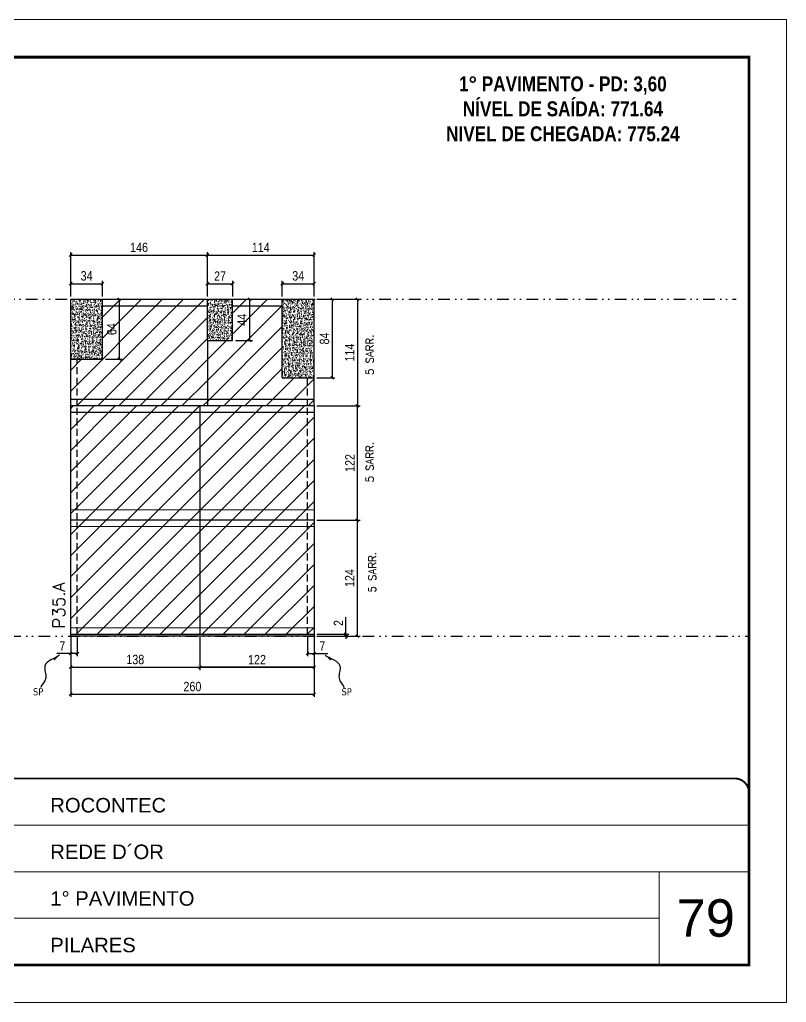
# Model space of a CAD drawing. Extents: x 2949 to 9203, y -16089 to 12527.
# Drawn here: x 6799 to 7618, y -10346 to -9296 of the extents above; entities that cross this region are included whole.
import ezdxf

# ---------------------------------------------------------------- set-up
doc = ezdxf.new("R2010")
doc.units = 0
for name, pattern in [('CONTINUO', [0]), ('DASHED', [0.75, 0.5, -0.25]), ('DIVIDE2', [0.625, 0.25, -0.125, 0, -0.125, 0, -0.125]), ('HIDDEN', [0.375, 0.25, -0.125])]:
    doc.linetypes.add(name, pattern=pattern)
for name, color, linetype, lineweight in [('CARIMBO', 255, 'Continuous', 9), ('Folhas', 255, 'Continuous', 9), ('Hachura', 251, 'Continuous', 9), ('Sarr 2.2x7', 40, 'Continuous', 9), ('SARRAFO DE PRESSAO', 251, 'DASHED', 9), ('Texto Seção', 7, 'Continuous', 15)]:
    doc.layers.add(name, color=color, linetype=linetype, lineweight=lineweight)
for name, color, linetype in [('COTA', 241, 'Continuous'), ('NOMENCLATURA', 7, 'Continuous'), ('Nível', 160, 'Continuous'), ('Painéis', 200, 'Continuous'), ('SARR_2.2x7', 40, 'Continuous'), ('Sarrafo de Pressão', 42, 'HIDDEN'), ('texto', 7, 'Continuous')]:
    doc.layers.add(name, color=color, linetype=linetype)
doc.styles.add('ARIAL', font='arial.ttf')
doc.styles.add('COTA TECNICA', font='techl___.ttf', dxfattribs={"height": 10})
doc.styles.add('COTA TECNICA-50', font='techl___.ttf', dxfattribs={"height": 10})
doc.styles.add('REGUA-120', font='ROMANS.shx', dxfattribs={"height": 15})
doc.styles.add('ROMANC', font='techb___.ttf', dxfattribs={"height": 2.5})
doc.styles.add('ROMANS', font='romans.shx')
doc.styles.get("Standard").update_dxf_attribs({"font": 'arial.ttf'})
doc.dimstyles.new('COTA PAINEL-50', dxfattribs={"dimtxt": 10, "dimasz": 3, "dimexe": 3, "dimexo": 3, "dimgap": 3, "dimtad": 1, "dimdec": 1, "dimzin": 12, "dimdsep": 46, "dimtxsty": 'COTA TECNICA-50', "dimblk1": 'OBLIQUE', "dimblk2": 'OBLIQUE', "dimsah": 1, "dimcen": 0.9, "dimclrd": 4, "dimclre": 4, "dimclrt": 240, "dimadec": 1, "dimazin": 3, "dimtfac": 1, "dimtdec": 1, "dimtmove": 0, "dimatfit": 3, "dimfxl": 1, "dimtolj": 1, "dimtzin": 12, "dimarcsym": 0})
doc.dimstyles.new('PAINEL', dxfattribs={"dimtxt": 10, "dimasz": 3, "dimexe": 3, "dimexo": 3, "dimgap": 3, "dimtad": 1, "dimdec": 1, "dimzin": 12, "dimdsep": 46, "dimtxsty": 'COTA TECNICA', "dimblk1": 'OBLIQUE', "dimblk2": 'OBLIQUE', "dimsah": 1, "dimcen": 0.9, "dimclrd": 4, "dimclre": 4, "dimclrt": 240, "dimadec": 1, "dimazin": 3, "dimtfac": 1, "dimtdec": 1, "dimtmove": 0, "dimatfit": 3, "dimfxl": 1, "dimtolj": 1, "dimtzin": 12, "dimarcsym": 0})
doc.dimstyles.get("Standard").update_dxf_attribs({"dimtxt": 0.18, "dimasz": 0.18, "dimexe": 0.18, "dimexo": 0.0625, "dimgap": 0.09, "dimtad": 0, "dimtih": 1, "dimtoh": 1, "dimdec": 4, "dimzin": 0, "dimdsep": 46, "dimtxsty": 'Standard', "dimcen": 0.09, "dimadec": 0, "dimazin": 0, "dimtfac": 1, "dimtdec": 4, "dimtofl": 0, "dimtmove": 0, "dimatfit": 3, "dimfxl": 1, "dimtolj": 1, "dimtzin": 0, "dimarcsym": 0})
pattern_1 = [(45, (-127656.967, -38793.522), (-11.2253202, 11.2253202), [])]
pattern_2 = [(50, (846.7493, -6276.9194), (5.46554, -0.4781726), [0.5715, -6.2865]), (355, (846.7493, -6276.9194), (-1.0573026, 5.7317054), [0.4572, -5.0292175]), (100.451445, (847.205, -6276.9593), (4.4082374, 5.2535326), [0.4857003, -5.3427073]), (46.1842, (846.749, -6275.3954), (8.132371, -1.26127), [0.85725, -9.42975]), (96.63556, (847.427, -6275.5005), (7.122124, 7.422784), [0.728551, -8.014068]), (351.18415, (846.749, -6275.3954), (7.122124, 7.422784), [0.685799, -7.543792]), (21, (847.5113, -6275.7764), (4.5484317, -3.067956), [0.5715, -6.2865]), (326, (847.5113, -6275.7764), (1.854061, 5.525639), [0.4572, -5.0292]), (71.451445, (847.8904, -6276.032), (6.4024926, 2.457683), [0.4857003, -5.342698]), (37.5, (846.7493, -6276.9194), (0.0926581, 2.53665117), [0, -4.96824, 0, -5.1054, 0, -5.04825]), (7.5, (846.7493, -6276.9194), (2.0045899, 3.0054172), [0, -2.91084, 0, -4.85394, 0, -1.92405]), (327.5, (845.05, -6276.9194), (4.06771786, -0.1718623), [0, -1.905, 0, -5.9436, 0, -7.8867]), (317.5, (844.288, -6276.9194), (4.4438754, 0.7627947), [0, -2.4765, 0, -3.94716, 0, -5.6007])]

# ---------------------------------------------------------------- blocks, each defined once
blk = doc.blocks.new('9999999999')
at = {"color": 30, "linetype": 'CONTINUO'}
for p, q in [((98564.6, 34379.6), (99584, 34379.6)), ((98564.6, 34329.8), (99488, 34329.8)), ((99584, 34329.8), (99488, 34329.8)), ((99488, 34329.8), (99488, 34230.2)), ((98564.6, 34280), (99488, 34280))]:
    blk.add_line(p, q, dxfattribs=at)
at = {"color": 30, "linetype": 'CONTINUO', "const_width": 2}
blk.add_lwpolyline([(99584, 34230.2), (99584, 34414.4, 0.414214), (99569, 34429.4), (98229, 34429.4, 0.414214), (98214, 34414.4), (98214, 34245.2, 0.414214), (98229, 34230.2), (99584, 34230.2)], format="xyb", dxfattribs=at)
at = {"layer": 'Folhas'}
blk.add_lwpolyline([(98139, 34190.2), (99624, 34190.2), (99624, 35240.2), (98139, 35240.2)], close=True, dxfattribs=at)
at = {"layer": 'Folhas', "color": 30, "const_width": 3}
blk.add_lwpolyline([(98214, 34230.2), (99584, 34230.2), (99584, 35200.2), (98214, 35200.2)], close=True, dxfattribs=at)
at = {"color": 7, "linetype": 'Continuous', "ltscale": 5, "style": 'ARIAL'}
for s, height, p in [('ROCONTEC', 15.48, (98837.7, 34393.1)), ('REDE D´OR', 15.48, (98837.7, 34343.3)), ('1° PAVIMENTO', 15.483, (98837.7, 34293.5)), ('PILARES', 15.48, (98837.7, 34243.7))]:
    blk.add_text(s, height=height, dxfattribs=at).set_placement(p)
blk = doc.blocks.new('_Oblique')
at = {"color": 0, "linetype": 'ByBlock', "lineweight": -2}
blk.add_line((-0.5, -0.5), (0.5, 0.5), dxfattribs=at)
blk = doc.blocks.new('*D2798')
at = {"layer": 'COTA', "color": 4, "lineweight": -2, "transparency": 16777216}
for p, q in [((6853.1, -9955.9), (6853.1, -10019.9)), ((7113.1, -9955.9), (7113.1, -10019.9)), ((6853.1, -10016.9), (7113.1, -10016.9))]:
    blk.add_line(p, q, dxfattribs=at)
at = {"layer": 'Defpoints', "color": 0, "transparency": 16777216}
for p in [(6853.1, -9952.9), (7113.1, -9952.9), (7113.1, -10016.9)]:
    blk.add_point(p, dxfattribs=at)
at = {"layer": 'COTA', "color": 4, "lineweight": -2, "transparency": 16777216, "xscale": 3, "yscale": 3, "zscale": 3, "rotation": 180}
blk.add_blockref('_Oblique', (6853.1, -10016.9), dxfattribs=at)
at = {"layer": 'COTA', "color": 4, "lineweight": -2, "transparency": 16777216, "xscale": 3, "yscale": 3, "zscale": 3}
blk.add_blockref('_Oblique', (7113.1, -10016.9), dxfattribs=at)
at = {"layer": 'COTA', "color": 240, "transparency": 16777216, "insert": (6983.1, -10008.8), "char_height": 10, "attachment_point": 5, "style": 'COTA TECNICA'}
blk.add_mtext('\\A1;260', dxfattribs=at)
blk = doc.blocks.new('*D2799')
at = {"layer": 'COTA', "color": 4, "lineweight": -2, "transparency": 16777216}
for p, q in [((6853.1, -9957.9), (6853.1, -9976.4)), ((6860.1, -9955.9), (6860.1, -9976.4)), ((6853.1, -9973.4), (6838.4, -9973.4)), ((6860.1, -9973.4), (6853.1, -9973.4))]:
    blk.add_line(p, q, dxfattribs=at)
at = {"layer": 'Defpoints', "color": 0, "transparency": 16777216}
for p in [(6860.1, -9952.9), (6853.1, -9954.9), (6853.1, -9973.4)]:
    blk.add_point(p, dxfattribs=at)
at = {"layer": 'COTA', "color": 4, "lineweight": -2, "transparency": 16777216, "xscale": 3, "yscale": 3, "zscale": 3, "rotation": 180}
blk.add_blockref('_Oblique', (6853.1, -9973.4), dxfattribs=at)
at = {"layer": 'COTA', "color": 4, "lineweight": -2, "transparency": 16777216, "xscale": 3, "yscale": 3, "zscale": 3}
blk.add_blockref('_Oblique', (6860.1, -9973.4), dxfattribs=at)
at = {"layer": 'COTA', "color": 240, "transparency": 16777216, "insert": (6844.2, -9965.3), "char_height": 10, "attachment_point": 5, "style": 'COTA TECNICA-50'}
blk.add_mtext('\\A1;7', dxfattribs=at)
blk = doc.blocks.new('*D2800')
at = {"layer": 'COTA', "color": 4, "lineweight": -2, "transparency": 16777216}
for p, q in [((7106.1, -9955.9), (7106.1, -9976.4)), ((7113.1, -9957.9), (7113.1, -9976.4)), ((7106.1, -9973.4), (7113.1, -9973.4)), ((7113.1, -9973.4), (7127.8, -9973.4))]:
    blk.add_line(p, q, dxfattribs=at)
at = {"layer": 'Defpoints', "color": 0, "transparency": 16777216}
for p in [(7106.1, -9952.9), (7113.1, -9954.9), (7113.1, -9973.4)]:
    blk.add_point(p, dxfattribs=at)
at = {"layer": 'COTA', "color": 4, "lineweight": -2, "transparency": 16777216, "xscale": 3, "yscale": 3, "zscale": 3, "rotation": 180}
blk.add_blockref('_Oblique', (7106.1, -9973.4), dxfattribs=at)
at = {"layer": 'COTA', "color": 4, "lineweight": -2, "transparency": 16777216, "xscale": 3, "yscale": 3, "zscale": 3}
blk.add_blockref('_Oblique', (7113.1, -9973.4), dxfattribs=at)
at = {"layer": 'COTA', "color": 240, "transparency": 16777216, "insert": (7121.9, -9965.3), "char_height": 10, "attachment_point": 5, "style": 'COTA TECNICA-50'}
blk.add_mtext('\\A1;7', dxfattribs=at)
blk = doc.blocks.new('*D2801')
at = {"layer": 'COTA', "color": 4, "lineweight": -2, "transparency": 16777216}
for p, q in [((7116.1, -9830.9), (7162.3, -9830.9)), ((7159.3, -9954.9), (7159.3, -9830.9)), ((7116.1, -9954.9), (7162.3, -9954.9))]:
    blk.add_line(p, q, dxfattribs=at)
at = {"layer": 'Defpoints', "color": 0, "transparency": 16777216}
for p in [(7113.1, -9830.9), (7159.3, -9830.9), (7113.1, -9954.9)]:
    blk.add_point(p, dxfattribs=at)
at = {"layer": 'COTA', "color": 4, "lineweight": -2, "transparency": 16777216, "xscale": 3, "yscale": 3, "zscale": 3}
for p, rotation in [((7159.3, -9830.9), 90), ((7159.3, -9954.9), 270)]:
    blk.add_blockref('_Oblique', p, dxfattribs=dict(at, rotation=rotation))
at = {"layer": 'COTA', "color": 240, "transparency": 16777216, "insert": (7151.2, -9892.9), "char_height": 10, "attachment_point": 5, "rotation": 90, "style": 'COTA TECNICA-50'}
blk.add_mtext('\\A1;124', dxfattribs=at)
blk = doc.blocks.new('*D2802')
at = {"layer": 'COTA', "color": 4, "lineweight": -2, "transparency": 16777216}
for p, q in [((7147.1, -9952.9), (7147.1, -9934.8)), ((7116.1, -9952.9), (7150.1, -9952.9)), ((7147.1, -9954.9), (7147.1, -9952.9)), ((7116.1, -9954.9), (7150.1, -9954.9)), ((7147.1, -9954.9), (7147.1, -9957.9))]:
    blk.add_line(p, q, dxfattribs=at)
at = {"layer": 'Defpoints', "color": 0, "transparency": 16777216}
for p in [(7113.1, -9952.9), (7113.1, -9954.9), (7147.1, -9954.9)]:
    blk.add_point(p, dxfattribs=at)
at = {"layer": 'COTA', "color": 4, "lineweight": -2, "transparency": 16777216, "xscale": 3, "yscale": 3, "zscale": 3}
for p, rotation in [((7147.1, -9952.9), 270), ((7147.1, -9954.9), 90)]:
    blk.add_blockref('_Oblique', p, dxfattribs=dict(at, rotation=rotation))
at = {"layer": 'COTA', "color": 240, "transparency": 16777216, "insert": (7139.1, -9940.9), "char_height": 10, "attachment_point": 5, "rotation": 90, "style": 'COTA TECNICA-50'}
blk.add_mtext('\\A1;2', dxfattribs=at)
blk = doc.blocks.new('*D2803')
at = {"layer": 'COTA', "color": 4, "linetype": 'ByBlock', "lineweight": -2, "transparency": 16777216}
for p, q in [((7116.1, -9708.9), (7162.3, -9708.9)), ((7159.3, -9830.9), (7159.3, -9708.9)), ((7116.1, -9830.9), (7162.3, -9830.9))]:
    blk.add_line(p, q, dxfattribs=at)
at = {"layer": 'Defpoints', "color": 0, "linetype": 'ByBlock', "transparency": 16777216}
for p in [(7113.1, -9708.9), (7159.3, -9708.9), (7113.1, -9830.9)]:
    blk.add_point(p, dxfattribs=at)
at = {"layer": 'COTA', "color": 4, "linetype": 'ByBlock', "lineweight": -2, "transparency": 16777216, "xscale": 3, "yscale": 3, "zscale": 3}
for p, rotation in [((7159.3, -9708.9), 90), ((7159.3, -9830.9), 270)]:
    blk.add_blockref('_Oblique', p, dxfattribs=dict(at, rotation=rotation))
at = {"layer": 'COTA', "color": 240, "linetype": 'ByBlock', "transparency": 16777216, "insert": (7151.3, -9769.9), "char_height": 10, "attachment_point": 5, "rotation": 90, "style": 'COTA TECNICA'}
blk.add_mtext('\\A1;122', dxfattribs=at)
blk = doc.blocks.new('*D2830')
at = {"layer": 'COTA', "color": 4, "linetype": 'ByBlock', "lineweight": -2, "transparency": 16777216}
for p, q in [((6991.1, -9955.9), (6991.1, -9991.1)), ((7113.1, -9955.9), (7113.1, -9991.1)), ((7113.1, -9988.1), (6991.1, -9988.1))]:
    blk.add_line(p, q, dxfattribs=at)
at = {"layer": 'Defpoints', "color": 0, "linetype": 'ByBlock', "transparency": 16777216}
for p in [(6991.1, -9952.9), (7113.1, -9952.9), (6991.1, -9988.1)]:
    blk.add_point(p, dxfattribs=at)
at = {"layer": 'COTA', "color": 4, "linetype": 'ByBlock', "lineweight": -2, "transparency": 16777216, "xscale": 3, "yscale": 3, "zscale": 3, "rotation": 180}
blk.add_blockref('_Oblique', (6991.1, -9988.1), dxfattribs=at)
at = {"layer": 'COTA', "color": 4, "linetype": 'ByBlock', "lineweight": -2, "transparency": 16777216, "xscale": 3, "yscale": 3, "zscale": 3}
blk.add_blockref('_Oblique', (7113.1, -9988.1), dxfattribs=at)
at = {"layer": 'COTA', "color": 240, "linetype": 'ByBlock', "transparency": 16777216, "insert": (7052.1, -9980), "char_height": 10, "attachment_point": 5, "style": 'COTA TECNICA'}
blk.add_mtext('\\A1;122', dxfattribs=at)
blk = doc.blocks.new('*D2831')
at = {"layer": 'COTA', "color": 4, "linetype": 'ByBlock', "lineweight": -2, "transparency": 16777216}
for p, q in [((6991.1, -9955.9), (6991.1, -9991.1)), ((7113.1, -9957.9), (7113.1, -9991.1)), ((6991.1, -9988.1), (7113.1, -9988.1))]:
    blk.add_line(p, q, dxfattribs=at)
at = {"layer": 'Defpoints', "color": 0, "linetype": 'ByBlock', "transparency": 16777216}
for p in [(6991.1, -9952.9), (7113.1, -9954.9), (7113.1, -9988.1)]:
    blk.add_point(p, dxfattribs=at)
at = {"layer": 'COTA', "color": 4, "linetype": 'ByBlock', "lineweight": -2, "transparency": 16777216, "xscale": 3, "yscale": 3, "zscale": 3, "rotation": 180}
blk.add_blockref('_Oblique', (6991.1, -9988.1), dxfattribs=at)
at = {"layer": 'COTA', "color": 4, "linetype": 'ByBlock', "lineweight": -2, "transparency": 16777216, "xscale": 3, "yscale": 3, "zscale": 3}
blk.add_blockref('_Oblique', (7113.1, -9988.1), dxfattribs=at)
at = {"layer": 'COTA', "color": 240, "linetype": 'ByBlock', "transparency": 16777216, "insert": (7052.1, -9980), "char_height": 10, "attachment_point": 5, "style": 'COTA TECNICA'}
blk.add_mtext('\\A1;122', dxfattribs=at)
blk = doc.blocks.new('*D2832')
at = {"layer": 'COTA', "color": 4, "linetype": 'ByBlock', "lineweight": -2, "transparency": 16777216}
for p, q in [((6853.1, -9957.9), (6853.1, -9991.1)), ((6991.1, -9955.9), (6991.1, -9991.1)), ((6853.1, -9988.1), (6991.1, -9988.1))]:
    blk.add_line(p, q, dxfattribs=at)
at = {"layer": 'Defpoints', "color": 0, "linetype": 'ByBlock', "transparency": 16777216}
for p in [(6991.1, -9952.9), (6853.1, -9954.9), (6991.1, -9988.1)]:
    blk.add_point(p, dxfattribs=at)
at = {"layer": 'COTA', "color": 4, "linetype": 'ByBlock', "lineweight": -2, "transparency": 16777216, "xscale": 3, "yscale": 3, "zscale": 3, "rotation": 180}
blk.add_blockref('_Oblique', (6853.1, -9988.1), dxfattribs=at)
at = {"layer": 'COTA', "color": 4, "linetype": 'ByBlock', "lineweight": -2, "transparency": 16777216, "xscale": 3, "yscale": 3, "zscale": 3}
blk.add_blockref('_Oblique', (6991.1, -9988.1), dxfattribs=at)
at = {"layer": 'COTA', "color": 240, "linetype": 'ByBlock', "transparency": 16777216, "insert": (6922.1, -9979.9), "char_height": 10, "attachment_point": 5, "style": 'COTA TECNICA'}
blk.add_mtext('\\A1;138', dxfattribs=at)
blk = doc.blocks.new('*D2833')
at = {"layer": 'COTA', "color": 4, "lineweight": -2, "transparency": 16777216}
for p, q in [((7116.1, -9594.9), (7162.3, -9594.9)), ((7159.3, -9594.9), (7159.3, -9708.9)), ((7116.1, -9708.9), (7162.3, -9708.9))]:
    blk.add_line(p, q, dxfattribs=at)
at = {"layer": 'Defpoints', "color": 0, "transparency": 16777216}
for p in [(7113.1, -9594.9), (7113.1, -9708.9), (7159.3, -9708.9)]:
    blk.add_point(p, dxfattribs=at)
at = {"layer": 'COTA', "color": 4, "lineweight": -2, "transparency": 16777216, "xscale": 3, "yscale": 3, "zscale": 3}
for p, rotation in [((7159.3, -9594.9), 90), ((7159.3, -9708.9), 270)]:
    blk.add_blockref('_Oblique', p, dxfattribs=dict(at, rotation=rotation))
at = {"layer": 'COTA', "color": 240, "transparency": 16777216, "insert": (7151.2, -9651.9), "char_height": 10, "attachment_point": 5, "rotation": 90, "style": 'COTA TECNICA'}
blk.add_mtext('\\A1;114', dxfattribs=at)
blk = doc.blocks.new('*D2834')
at = {"layer": 'COTA', "color": 4, "lineweight": -2, "transparency": 16777216}
for p, q in [((6853.1, -9591.9), (6853.1, -9544.7)), ((6853.1, -9547.7), (6999.1, -9547.7)), ((6999.1, -9591.9), (6999.1, -9544.7))]:
    blk.add_line(p, q, dxfattribs=at)
at = {"layer": 'Defpoints', "color": 0, "transparency": 16777216}
for p in [(6999.1, -9547.7), (6853.1, -9594.9), (6999.1, -9594.9)]:
    blk.add_point(p, dxfattribs=at)
at = {"layer": 'COTA', "color": 4, "lineweight": -2, "transparency": 16777216, "xscale": 3, "yscale": 3, "zscale": 3, "rotation": 180}
blk.add_blockref('_Oblique', (6853.1, -9547.7), dxfattribs=at)
at = {"layer": 'COTA', "color": 4, "lineweight": -2, "transparency": 16777216, "xscale": 3, "yscale": 3, "zscale": 3}
blk.add_blockref('_Oblique', (6999.1, -9547.7), dxfattribs=at)
at = {"layer": 'COTA', "color": 240, "transparency": 16777216, "insert": (6926.1, -9539.6), "char_height": 10, "attachment_point": 5, "style": 'COTA TECNICA'}
blk.add_mtext('\\A1;146', dxfattribs=at)
blk = doc.blocks.new('*D2835')
at = {"layer": 'COTA', "color": 4, "lineweight": -2, "transparency": 16777216}
for p, q in [((7029.1, -9594.9), (7047.2, -9594.9)), ((7044.2, -9594.9), (7044.2, -9638.9)), ((7029.1, -9638.9), (7047.2, -9638.9))]:
    blk.add_line(p, q, dxfattribs=at)
at = {"layer": 'Defpoints', "color": 0, "transparency": 16777216}
for p in [(7026.1, -9594.9), (7026.1, -9638.9), (7044.2, -9638.9)]:
    blk.add_point(p, dxfattribs=at)
at = {"layer": 'COTA', "color": 4, "lineweight": -2, "transparency": 16777216, "xscale": 3, "yscale": 3, "zscale": 3}
for p, rotation in [((7044.2, -9594.9), 90), ((7044.2, -9638.9), 270)]:
    blk.add_blockref('_Oblique', p, dxfattribs=dict(at, rotation=rotation))
at = {"layer": 'COTA', "color": 240, "transparency": 16777216, "insert": (7036.1, -9616.9), "char_height": 10, "attachment_point": 5, "rotation": 90, "style": 'COTA TECNICA'}
blk.add_mtext('\\A1;44', dxfattribs=at)
blk = doc.blocks.new('*D2836')
at = {"layer": 'COTA', "color": 4, "lineweight": -2, "transparency": 16777216}
for p, q in [((6890.1, -9594.9), (6908.1, -9594.9)), ((6905.1, -9658.9), (6905.1, -9594.9)), ((6890.1, -9658.9), (6908.1, -9658.9))]:
    blk.add_line(p, q, dxfattribs=at)
at = {"layer": 'Defpoints', "color": 0, "transparency": 16777216}
for p in [(6887.1, -9594.9), (6905.1, -9594.9), (6887.1, -9658.9)]:
    blk.add_point(p, dxfattribs=at)
at = {"layer": 'COTA', "color": 4, "lineweight": -2, "transparency": 16777216, "xscale": 3, "yscale": 3, "zscale": 3}
for p, rotation in [((6905.1, -9594.9), 90), ((6905.1, -9658.9), 270)]:
    blk.add_blockref('_Oblique', p, dxfattribs=dict(at, rotation=rotation))
at = {"layer": 'COTA', "color": 240, "transparency": 16777216, "insert": (6897, -9626.9), "char_height": 10, "attachment_point": 5, "rotation": 90, "style": 'COTA TECNICA'}
blk.add_mtext('\\A1;64', dxfattribs=at)
blk = doc.blocks.new('*D2810')
at = {"layer": 'COTA', "color": 4, "lineweight": -2, "transparency": 16777216}
for p, q in [((6999.1, -9591.9), (6999.1, -9544.7)), ((6999.1, -9547.7), (7113.1, -9547.7)), ((7113.1, -9591.9), (7113.1, -9544.7))]:
    blk.add_line(p, q, dxfattribs=at)
at = {"layer": 'Defpoints', "color": 0, "transparency": 16777216}
for p in [(7113.1, -9547.7), (6999.1, -9594.9), (7113.1, -9594.9)]:
    blk.add_point(p, dxfattribs=at)
at = {"layer": 'COTA', "color": 4, "lineweight": -2, "transparency": 16777216, "xscale": 3, "yscale": 3, "zscale": 3, "rotation": 180}
blk.add_blockref('_Oblique', (6999.1, -9547.7), dxfattribs=at)
at = {"layer": 'COTA', "color": 4, "lineweight": -2, "transparency": 16777216, "xscale": 3, "yscale": 3, "zscale": 3}
blk.add_blockref('_Oblique', (7113.1, -9547.7), dxfattribs=at)
at = {"layer": 'COTA', "color": 240, "transparency": 16777216, "insert": (7056.1, -9539.6), "char_height": 10, "attachment_point": 5, "style": 'COTA TECNICA'}
blk.add_mtext('\\A1;114', dxfattribs=at)
blk = doc.blocks.new('*D2838')
at = {"layer": 'COTA', "color": 4, "lineweight": -2, "transparency": 16777216}
for p, q in [((7116.1, -9594.9), (7135.3, -9594.9)), ((7132.3, -9594.9), (7132.3, -9678.9)), ((7116.1, -9678.9), (7135.3, -9678.9))]:
    blk.add_line(p, q, dxfattribs=at)
at = {"layer": 'Defpoints', "color": 0, "transparency": 16777216}
for p in [(7113.1, -9594.9), (7113.1, -9678.9), (7132.3, -9678.9)]:
    blk.add_point(p, dxfattribs=at)
at = {"layer": 'COTA', "color": 4, "lineweight": -2, "transparency": 16777216, "xscale": 3, "yscale": 3, "zscale": 3}
for p, rotation in [((7132.3, -9594.9), 90), ((7132.3, -9678.9), 270)]:
    blk.add_blockref('_Oblique', p, dxfattribs=dict(at, rotation=rotation))
at = {"layer": 'COTA', "color": 240, "transparency": 16777216, "insert": (7124.2, -9636.9), "char_height": 10, "attachment_point": 5, "rotation": 90, "style": 'COTA TECNICA'}
blk.add_mtext('\\A1;84', dxfattribs=at)
blk = doc.blocks.new('*D2839')
at = {"layer": 'COTA', "color": 4, "lineweight": -2, "transparency": 16777216}
for p, q in [((7079.1, -9591.9), (7079.1, -9575.3)), ((7113.1, -9591.9), (7113.1, -9575.3)), ((7079.1, -9578.3), (7113.1, -9578.3))]:
    blk.add_line(p, q, dxfattribs=at)
at = {"layer": 'Defpoints', "color": 0, "transparency": 16777216}
for p in [(7113.1, -9578.3), (7079.1, -9594.9), (7113.1, -9594.9)]:
    blk.add_point(p, dxfattribs=at)
at = {"layer": 'COTA', "color": 4, "lineweight": -2, "transparency": 16777216, "xscale": 3, "yscale": 3, "zscale": 3, "rotation": 180}
blk.add_blockref('_Oblique', (7079.1, -9578.3), dxfattribs=at)
at = {"layer": 'COTA', "color": 4, "lineweight": -2, "transparency": 16777216, "xscale": 3, "yscale": 3, "zscale": 3}
blk.add_blockref('_Oblique', (7113.1, -9578.3), dxfattribs=at)
at = {"layer": 'COTA', "color": 240, "transparency": 16777216, "insert": (7096.1, -9570), "char_height": 10, "attachment_point": 5, "style": 'COTA TECNICA'}
blk.add_mtext('\\A1;34', dxfattribs=at)
blk = doc.blocks.new('*D2815')
at = {"layer": 'COTA', "color": 4, "lineweight": -2, "transparency": 16777216}
for p, q in [((6999.1, -9591.9), (6999.1, -9575.3)), ((7026.1, -9591.9), (7026.1, -9575.3)), ((6999.1, -9578.3), (7026.1, -9578.3))]:
    blk.add_line(p, q, dxfattribs=at)
at = {"layer": 'Defpoints', "color": 0, "transparency": 16777216}
for p in [(7026.1, -9578.3), (6999.1, -9594.9), (7026.1, -9594.9)]:
    blk.add_point(p, dxfattribs=at)
at = {"layer": 'COTA', "color": 4, "lineweight": -2, "transparency": 16777216, "xscale": 3, "yscale": 3, "zscale": 3, "rotation": 180}
blk.add_blockref('_Oblique', (6999.1, -9578.3), dxfattribs=at)
at = {"layer": 'COTA', "color": 4, "lineweight": -2, "transparency": 16777216, "xscale": 3, "yscale": 3, "zscale": 3}
blk.add_blockref('_Oblique', (7026.1, -9578.3), dxfattribs=at)
at = {"layer": 'COTA', "color": 240, "transparency": 16777216, "insert": (7012.6, -9570.2), "char_height": 10, "attachment_point": 5, "style": 'COTA TECNICA'}
blk.add_mtext('\\A1;27', dxfattribs=at)
blk = doc.blocks.new('*D2840')
at = {"layer": 'COTA', "color": 4, "lineweight": -2, "transparency": 16777216}
for p, q in [((6853.1, -9591.9), (6853.1, -9575.3)), ((6887.1, -9591.9), (6887.1, -9575.3)), ((6853.1, -9578.3), (6887.1, -9578.3))]:
    blk.add_line(p, q, dxfattribs=at)
at = {"layer": 'Defpoints', "color": 0, "transparency": 16777216}
for p in [(6887.1, -9578.3), (6853.1, -9594.9), (6887.1, -9594.9)]:
    blk.add_point(p, dxfattribs=at)
at = {"layer": 'COTA', "color": 4, "lineweight": -2, "transparency": 16777216, "xscale": 3, "yscale": 3, "zscale": 3, "rotation": 180}
blk.add_blockref('_Oblique', (6853.1, -9578.3), dxfattribs=at)
at = {"layer": 'COTA', "color": 4, "lineweight": -2, "transparency": 16777216, "xscale": 3, "yscale": 3, "zscale": 3}
blk.add_blockref('_Oblique', (6887.1, -9578.3), dxfattribs=at)
at = {"layer": 'COTA', "color": 240, "transparency": 16777216, "insert": (6870.1, -9570), "char_height": 10, "attachment_point": 5, "style": 'COTA TECNICA'}
blk.add_mtext('\\A1;34', dxfattribs=at)

msp = doc.modelspace()

# ---------------------------------------------------------------- hatches: boundary and pattern name
at = {"layer": 'COTA', "linetype": 'ByBlock'}
h = msp.add_hatch(dxfattribs=at)
h.set_pattern_fill('AR-CONC', color=256, scale=0.03)
h.set_pattern_definition(pattern_2)
h.paths.add_polyline_path([(6853.08, -9658.91), (6887.08, -9658.91), (6887.08, -9594.91), (6853.08, -9594.91)])
h = msp.add_hatch(dxfattribs=at)
h.set_pattern_fill('AR-CONC', color=256, scale=0.03)
h.set_pattern_definition(pattern_2)
h.paths.add_polyline_path([(7026.08, -9594.91), (6999.08, -9594.91), (6999.08, -9638.91), (7026.08, -9638.91)])
h = msp.add_hatch(dxfattribs=at)
h.set_pattern_fill('AR-CONC', color=256, scale=0.03)
h.set_pattern_definition(pattern_2)
h.paths.add_polyline_path([(7113.08, -9594.91), (7079.08, -9594.91), (7079.08, -9678.91), (7113.08, -9678.91)])
at = {"layer": 'Hachura'}
h = msp.add_hatch(dxfattribs=at)
h.set_pattern_fill('ANSI31', color=256, scale=5)
h.paths.add_polyline_path([(6999.08, -9638.91), (6999.08, -9594.91), (6887.08, -9594.91), (6887.08, -9658.91), (6853.08, -9658.91), (6853.08, -9708.91), (6999.08, -9708.91)])
h = msp.add_hatch(dxfattribs=at)
h.set_pattern_fill('ANSI31', color=256, scale=5)
h.paths.add_polyline_path([(7079.08, -9594.91), (7026.08, -9594.91), (7026.08, -9638.91), (6999.08, -9638.91), (6999.08, -9708.91), (7113.08, -9708.91), (7113.08, -9678.91), (7079.08, -9678.91)])
at = {"layer": 'Hachura', "linetype": 'ByBlock'}
h = msp.add_hatch(dxfattribs=at)
h.set_pattern_fill('ANSI31', color=256, scale=5)
h.set_pattern_definition(pattern_1)
h.paths.add_polyline_path([(6853.08, -9708.91), (6853.08, -9830.91), (6991.08, -9830.91), (6991.08, -9708.91)])
h = msp.add_hatch(dxfattribs=at)
h.set_pattern_fill('ANSI31', color=256, scale=5)
h.set_pattern_definition(pattern_1)
h.paths.add_polyline_path([(6991.08, -9830.91), (7113.08, -9830.91), (7113.08, -9708.91), (6991.08, -9708.91)])
h = msp.add_hatch(dxfattribs=at)
h.set_pattern_fill('ANSI31', color=256, scale=5)
h.set_pattern_definition(pattern_1)
h.paths.add_polyline_path([(6991.08, -9830.91), (6853.08, -9830.91), (6853.08, -9952.91), (6991.08, -9952.91)])
h = msp.add_hatch(dxfattribs=at)
h.set_pattern_fill('ANSI31', color=256, scale=5)
h.set_pattern_definition(pattern_1)
h.paths.add_polyline_path([(6991.08, -9830.91), (6991.08, -9952.91), (7113.08, -9952.91), (7113.08, -9830.91)])

# ---------------------------------------------------------------- linework, layer by layer
at = {"layer": 'COTA', "linetype": 'ByBlock'}
for p, q in [((6853.08, -9658.91), (6853.08, -9594.91)), ((6853.08, -9594.91), (6887.08, -9594.91)), ((6999.08, -9594.91), (7026.08, -9594.91)), ((7079.08, -9594.91), (7113.08, -9594.91)), ((7113.08, -9678.91), (7113.08, -9594.91))]:
    msp.add_line(p, q, dxfattribs=at)
at = {"layer": 'Nível', "color": 4, "linetype": 'DIVIDE2', "ltscale": 50}
for p, q in [((6553.69, -9594.91), (7564.03, -9594.91)), ((6567.19, -9954.91), (7577.53, -9954.91))]:
    msp.add_line(p, q, dxfattribs=at)
at = {"layer": 'Painéis'}
for p, q in [((6887.08, -9658.91), (6887.08, -9594.91)), ((6887.08, -9594.91), (6999.08, -9594.91)), ((6999.08, -9638.91), (6999.08, -9594.91)), ((7026.08, -9638.91), (7026.08, -9594.91)), ((7026.08, -9594.91), (7079.08, -9594.91)), ((7079.08, -9678.91), (7079.08, -9594.91)), ((6999.08, -9638.91), (7026.08, -9638.91)), ((6999.08, -9638.91), (6999.08, -9708.91)), ((6853.08, -9708.91), (6853.08, -9658.91)), ((6853.08, -9658.91), (6887.08, -9658.91)), ((7079.08, -9678.91), (7113.08, -9678.91)), ((7113.08, -9708.91), (7113.08, -9678.91)), ((6853.08, -9952.91), (6853.08, -9708.91)), ((7113.08, -9708.91), (6853.08, -9708.91)), ((6991.08, -9708.91), (6991.08, -9952.91)), ((7113.08, -9708.91), (7113.08, -9952.91)), ((7113.08, -9830.91), (6853.08, -9830.91)), ((6853.08, -9952.91), (7113.08, -9952.91))]:
    msp.add_line(p, q, dxfattribs=at)
msp.add_lwpolyline([(6853.08, -9952.91), (7113.08, -9952.91), (7113.08, -9954.91), (6853.08, -9954.91)], close=True, dxfattribs=at)
at = {"layer": 'Sarr 2.2x7'}
for p, q in [((7113.08, -9819.91), (6853.08, -9819.91)), ((7113.08, -9837.91), (6853.08, -9837.91)), ((7113.08, -9945.91), (6853.08, -9945.91)), ((7113.08, -9952.91), (6853.08, -9952.91))]:
    msp.add_line(p, q, dxfattribs=at)
at = {"layer": 'Sarr 2.2x7', "linetype": 'Continuous'}
for p, q in [((6853.08, -9830.91), (6853.08, -9823.91)), ((6853.08, -9952.91), (6853.08, -9945.91)), ((7113.08, -9952.91), (7113.08, -9945.91))]:
    msp.add_line(p, q, dxfattribs=at)
at = {"layer": 'SARR_2.2x7'}
for p, q in [((6887.08, -9601.91), (6999.08, -9601.91)), ((7026.08, -9601.91), (7079.08, -9601.91)), ((6999.08, -9701.91), (6853.08, -9701.91)), ((7113.08, -9701.91), (6999.08, -9701.91)), ((7113.08, -9715.91), (6853.08, -9715.91))]:
    msp.add_line(p, q, dxfattribs=at)
at = {"layer": 'Sarrafo de Pressão', "ltscale": 30}
for p, q in [((6860.08, -9708.91), (6860.08, -9658.91)), ((7106.08, -9708.91), (7106.08, -9678.91)), ((6860.08, -9830.91), (6860.08, -9708.91)), ((7106.08, -9830.91), (7106.08, -9708.91)), ((6860.08, -9952.91), (6860.08, -9830.91)), ((7106.08, -9952.91), (7106.08, -9830.91))]:
    msp.add_line(p, q, dxfattribs=at)

# ---------------------------------------------------------------- block references
at = {"layer": 'SARRAFO DE PRESSAO', "color": 6, "linetype": 'ByBlock'}
msp.add_blockref('9999999999', (-92006.44, -44536.4), dxfattribs=at)

# ---------------------------------------------------------------- texts
at = {"layer": 'CARIMBO', "style": 'ARIAL'}
msp.add_text('79', height=40, dxfattribs=at).set_placement((7500.39, -10276.05))
at = {"layer": 'NOMENCLATURA', "color": 2, "insert": (7378.86, -9330.13), "char_height": 16, "attachment_point": 2, "style": 'ROMANC'}
msp.add_mtext_dynamic_manual_height_columns('\\P1° PAVIMENTO - PD: 3,60\\PNÍVEL DE SAÍDA: 771.64\\PNIVEL DE CHEGADA: 775.24', width=300.2766, gutter_width=1, heights=[0], dxfattribs=at)
at = {"layer": 'texto', "color": 0, "char_height": 7.5, "attachment_point": 5}
for insert in [(6818.31, -10014.4), (7147.86, -10014.4)]:
    msp.add_mtext('{\\fTahoma|b0|i0|c0|p34;\\C4;SP}', dxfattribs=dict(at, insert=insert))
at = {"layer": 'Texto Seção', "linetype": 'Continuous', "style": 'ROMANS'}
for p in [(7176.52, -9675.91), (7176.52, -9790.69), (7179.23, -9908.28)]:
    msp.add_text('5 SARR.', height=8, rotation=90, dxfattribs=at).set_placement(p)
at = {"layer": 'Texto Seção', "style": 'REGUA-120'}
msp.add_text('P35.A', height=13, rotation=90, dxfattribs=at).set_placement((6846.94, -9946.84))

# ---------------------------------------------------------------- dimensions: what is measured, and where the dimension line sits
at = {"layer": 'COTA'}
for base, p1, p2, dimstyle, picture, middle in [((6999.08, -9547.71), (6853.08, -9594.91), (6999.08, -9594.91), 'PAINEL', '*D2834', (6926.08, -9539.61)), ((7113.08, -9547.71), (6999.08, -9594.91), (7113.08, -9594.91), 'PAINEL', '*D2810', (7056.08, -9539.64)), ((6887.08, -9578.25), (6853.08, -9594.91), (6887.08, -9594.91), 'PAINEL', '*D2840', (6870.08, -9570.03)), ((7026.08, -9578.25), (6999.08, -9594.91), (7026.08, -9594.91), 'PAINEL', '*D2815', (7012.58, -9570.18)), ((7113.08, -9578.25), (7079.08, -9594.91), (7113.08, -9594.91), 'PAINEL', '*D2839', (7096.08, -9570.03)), ((7113.08, -9973.42), (7106.08, -9952.91), (7113.08, -9954.91), 'COTA PAINEL-50', '*D2800', (7121.95, -9965.35))]:
    dim = msp.add_linear_dim(base=base, p1=p1, p2=p2, dimstyle=dimstyle, dxfattribs=at)
    dim.commit()
    dim.dimension.update_dxf_attribs({"geometry": picture, "text_midpoint": middle})
for base, p1, p2, angle, dimstyle, picture, middle in [((6905.11, -9594.91), (6887.08, -9658.91), (6887.08, -9594.91), 90, 'PAINEL', '*D2836', (6897.01, -9626.91)), ((7044.19, -9638.91), (7026.08, -9594.91), (7026.08, -9638.91), 90, 'PAINEL', '*D2835', (7036.12, -9616.91)), ((7159.32, -9708.91), (7113.08, -9594.91), (7113.08, -9708.91), 90, 'PAINEL', '*D2833', (7151.25, -9651.91)), ((7132.27, -9678.91), (7113.08, -9594.91), (7113.08, -9678.91), 90, 'PAINEL', '*D2838', (7124.17, -9636.91)), ((7159.32, -9830.91), (7113.08, -9954.91), (7113.08, -9830.91), 90, 'COTA PAINEL-50', '*D2801', (7151.25, -9892.91)), ((6853.08, -9973.42), (6860.08, -9952.91), (6853.08, -9954.91), 180, 'COTA PAINEL-50', '*D2799', (6844.22, -9965.35))]:
    dim = msp.add_linear_dim(base=base, p1=p1, p2=p2, angle=angle, dimstyle=dimstyle, dxfattribs=at)
    dim.commit()
    dim.dimension.update_dxf_attribs({"geometry": picture, "text_midpoint": middle})
at = {"layer": 'COTA', "linetype": 'ByBlock'}
dim = msp.add_linear_dim(base=(7159.32, -9708.91), p1=(7113.08, -9830.91), p2=(7113.08, -9708.91), angle=90, dimstyle='PAINEL', dxfattribs=at)
dim.commit()
dim.dimension.update_dxf_attribs({"geometry": '*D2803', "text_midpoint": (7151.26, -9769.91)})
at = {"layer": 'COTA'}
dim = msp.add_linear_dim(base=(7147.09, -9954.91), p1=(7113.08, -9952.91), p2=(7113.08, -9954.91), angle=90, dimstyle='COTA PAINEL-50', dxfattribs=at)
dim.commit()
dim.dimension.update_dxf_attribs({"geometry": '*D2802', "text_midpoint": (7147.09, -9940.85), "dimtype": 160})
dim = msp.add_linear_dim(base=(7113.08, -10016.86), p1=(6853.08, -9952.91), p2=(7113.08, -9952.91), dimstyle='PAINEL', override={"dimarcsym": 2}, dxfattribs=at)
dim.commit()
dim.dimension.update_dxf_attribs({"geometry": '*D2798', "text_midpoint": (6983.08, -10008.76)})
at = {"layer": 'COTA', "linetype": 'ByBlock'}
for p1, picture, middle in [((6853.08, -9954.91), '*D2832', (6922.08, -9979.86)), ((7113.08, -9952.91), '*D2830', (7052.08, -9980.04))]:
    dim = msp.add_linear_dim(base=(6991.08, -9988.1), p1=p1, p2=(6991.08, -9952.91), dimstyle='PAINEL', dxfattribs=at)
    dim.commit()
    dim.dimension.update_dxf_attribs({"geometry": picture, "text_midpoint": middle})
dim = msp.add_linear_dim(base=(7113.08, -9988.1), p1=(6991.08, -9952.91), p2=(7113.08, -9954.91), dimstyle='PAINEL', override={"dimtmove": 1}, dxfattribs=at)
dim.commit()
dim.dimension.update_dxf_attribs({"geometry": '*D2831', "text_midpoint": (7052.08, -9980.04)})

# ---------------------------------------------------------------- leaders
at = {"layer": 'COTA', "path_type": 1}
for points in [[(6841.25, -9975.09), (6825.47, -9986.93), (6826.39, -9999.93), (6820.84, -10009.71)], [(7124.91, -9975.09), (7140.7, -9986.93), (7139.77, -9999.93), (7145.32, -10009.71)]]:
    msp.add_leader(points, dimstyle='Standard', override={"dimasz": 8}, dxfattribs=at)

doc.saveas('drawing.dxf')
